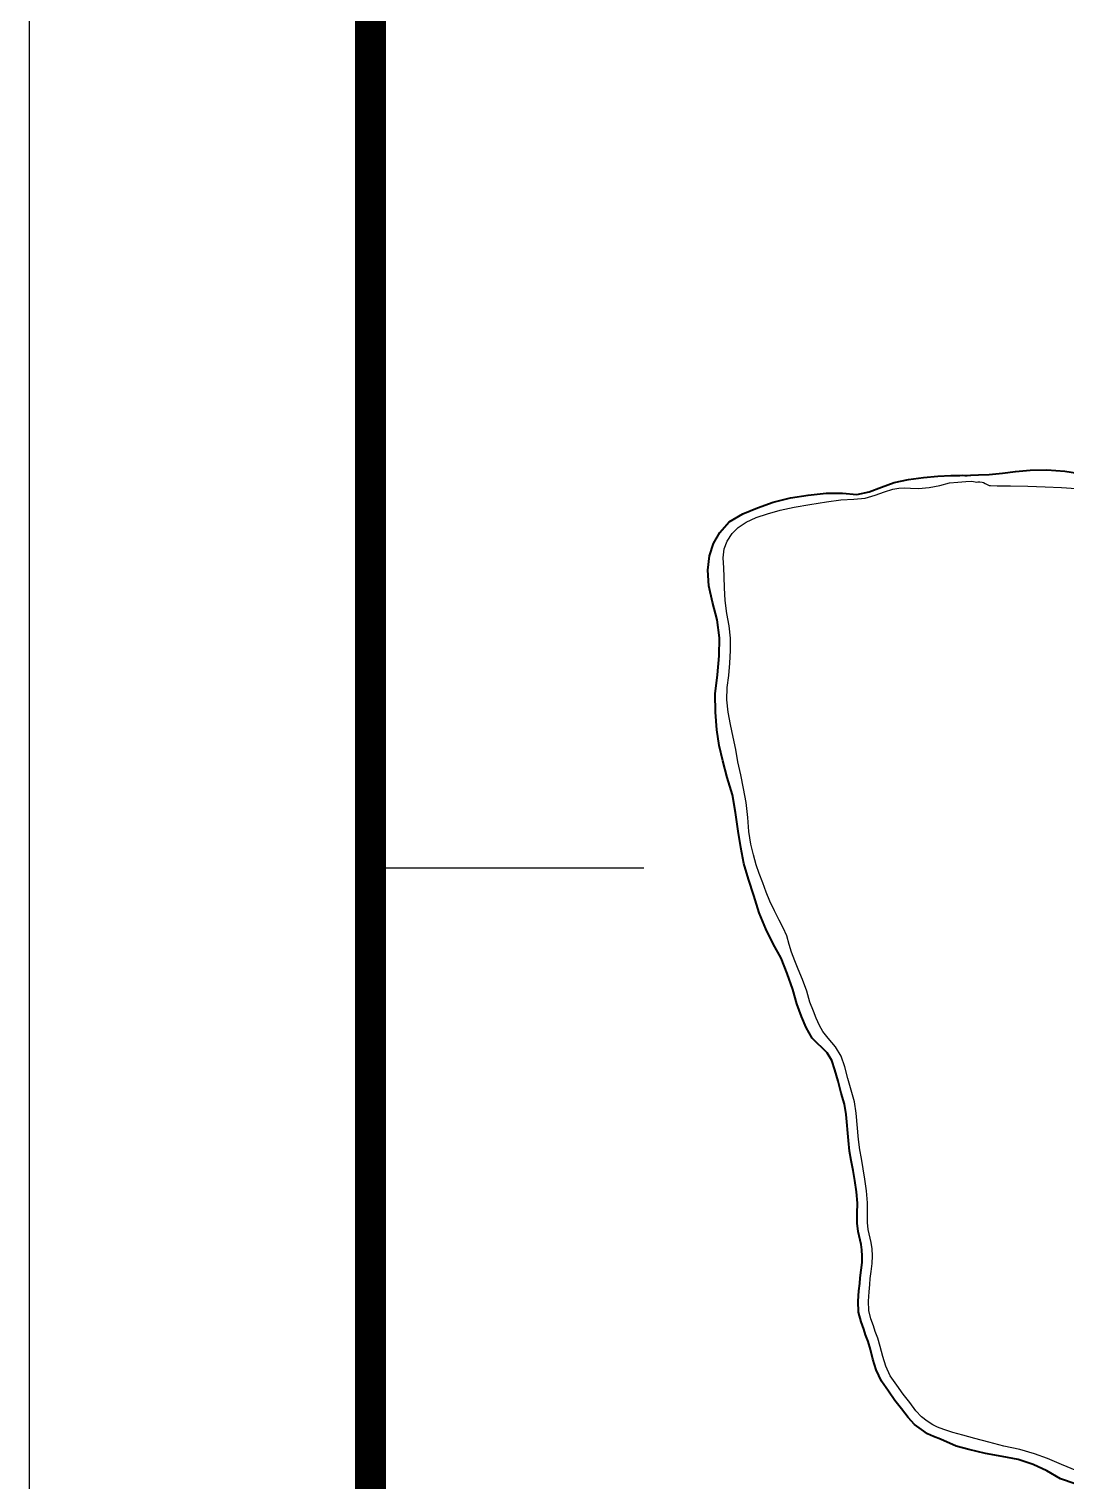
# Model space of a CAD drawing. Header units: inches. Extents: x 752207 to 755177, y 7820271 to 7822371.
# Drawn here: x 752206.7 to 752510.3, y 7821520.4 to 7821945.5 of the extents above; entities that cross this region are included whole.
import ezdxf

# ---------------------------------------------------------------- set-up
doc = ezdxf.new("R2010")
doc.units = ezdxf.units.IN
doc.header["$MEASUREMENT"] = 0
doc.linetypes.add('CONTINUO', pattern=[0])
doc.linetypes.add('LIN0', pattern=[0])
doc.layers.add('0114001078', color=1, linetype='Continuous', lineweight=40)
doc.layers.add('0114001078012', color=5, linetype='Continuous')
doc.layers.add('MARGEM', color=7, linetype='CONTINUO')

msp = doc.modelspace()

# ---------------------------------------------------------------- linework, layer by layer
at = {"color": 8}
msp.add_lwpolyline([(752306.65, 7821700), (752386.67, 7821700)], dxfattribs=at)
at = {"layer": '0114001078'}
msp.add_lwpolyline([(752513.02, 7821519.6), (752508.7, 7821521.1), (752504.68, 7821523.39), (752500.74, 7821525.28), (752496.34, 7821526.72), (752491.63, 7821527.58), (752486.76, 7821528.52), (752481.9, 7821529.64), (752478.15, 7821530.6), (752473.58, 7821532.64), (752471.51, 7821533.42), (752469.81, 7821534.27), (752467.97, 7821535.52), (752465.96, 7821537.01), (752464.07, 7821539.05), (752462.2, 7821541.57), (752460.23, 7821544.01), (752458.31, 7821546.74), (752456.26, 7821549.71), (752454.76, 7821553.02), (752453.8, 7821556.1), (752453.05, 7821558.98), (752452.38, 7821561.26), (752451.6, 7821563.24), (752451.14, 7821564.92), (752450.35, 7821567.05), (752449.6, 7821569.91), (752449.49, 7821573.06), (752449.65, 7821576.09), (752449.93, 7821578.25), (752450.01, 7821579.95), (752450.31, 7821582.15), (752450.6, 7821584.36), (752450.64, 7821586.27), (752450.56, 7821588.13), (752450.36, 7821589.68), (752449.43, 7821593.49), (752449.16, 7821595.94), (752449.15, 7821598.73), (752449.23, 7821601.77), (752448.93, 7821605.07), (752448.45, 7821608.39), (752447.98, 7821611.33), (752447.45, 7821614.3), (752446.95, 7821617.01), (752446.61, 7821620.15), (752445.91, 7821627.72), (752445.42, 7821630.8), (752444.51, 7821634.03), (752443.56, 7821637.45), (752442.67, 7821640.8), (752441.72, 7821643.5), (752440.35, 7821645.77), (752435.95, 7821650.06), (752434.21, 7821653.2), (752432.84, 7821656.42), (752431.5, 7821660.18), (752430.3, 7821664.35), (752428.67, 7821669.01), (752426.87, 7821673.46), (752424.54, 7821677.66), (752422.38, 7821682.06), (752420.52, 7821686.8), (752418.93, 7821691.86), (752417.32, 7821696.68), (752416, 7821701.2), (752415.06, 7821705.88), (752414.32, 7821710.71), (752413.58, 7821716.13), (752412.64, 7821721.36), (752411.12, 7821726.44), (752409.84, 7821731.24), (752408.8, 7821735.79), (752408.08, 7821740.4), (752407.64, 7821745.49), (752407.6, 7821750.89), (752408.25, 7821756.47), (752408.79, 7821761.98), (752408.89, 7821767.27), (752408.17, 7821772.53), (752406.85, 7821777.74), (752405.69, 7821782.56), (752405.43, 7821787.09), (752405.97, 7821791.26), (752407.1, 7821794.95), (752408.93, 7821798.14), (752411.66, 7821801.22), (752415.64, 7821803.61), (752419.99, 7821805.37), (752424.57, 7821807.03), (752429.6, 7821808.32), (752434.8, 7821809.06), (752440.05, 7821809.61), (752444.92, 7821809.64), (752449.11, 7821809.3), (752452.68, 7821810.01), (752456.32, 7821811.43), (752460.05, 7821812.75), (752464.19, 7821813.66), (752468.6, 7821814.21), (752472.78, 7821814.63), (752476.6, 7821814.8), (752479.21, 7821814.79), (752480.12, 7821814.9), (752480.69, 7821814.84), (752481.34, 7821814.77), (752482.41, 7821814.91), (752484.69, 7821814.99), (752487.86, 7821815.07), (752491.69, 7821815.5), (752495.57, 7821816.02), (752499.86, 7821816.42), (752504.7, 7821816.51), (752510.02, 7821816.08), (752515.58, 7821815.21)], dxfattribs=at)
at = {"layer": '0114001078012', "elevation": 625.24}
msp.add_lwpolyline([(752513.47, 7821523.44), (752509, 7821525.28), (752504.92, 7821526.99), (752501.08, 7821528.43), (752496.82, 7821529.61), (752492.14, 7821530.59), (752487.68, 7821531.77), (752483.59, 7821532.87), (752480.09, 7821533.85), (752477.18, 7821534.62), (752474.58, 7821535.47), (752472.72, 7821536.18), (752471.33, 7821536.87), (752469.71, 7821537.97), (752467.97, 7821539.25), (752466.38, 7821540.97), (752464.57, 7821543.41), (752462.63, 7821545.82), (752460.77, 7821548.45), (752458.88, 7821551.19), (752457.57, 7821554.09), (752456.69, 7821556.92), (752455.94, 7821559.78), (752455.22, 7821562.23), (752454.45, 7821564.19), (752454, 7821565.84), (752453.22, 7821567.96), (752452.59, 7821570.35), (752452.49, 7821573.04), (752452.64, 7821575.82), (752452.92, 7821577.99), (752453, 7821579.68), (752453.28, 7821581.75), (752453.6, 7821584.14), (752453.64, 7821586.31), (752453.56, 7821588.38), (752453.31, 7821590.24), (752452.39, 7821594.02), (752452.16, 7821596.11), (752452.15, 7821598.7), (752452.23, 7821601.86), (752451.91, 7821605.42), (752451.42, 7821608.84), (752450.94, 7821611.83), (752450.4, 7821614.83), (752449.92, 7821617.44), (752449.6, 7821620.45), (752448.89, 7821628.09), (752448.35, 7821631.45), (752447.4, 7821634.84), (752446.45, 7821638.23), (752445.54, 7821641.68), (752444.45, 7821644.79), (752442.79, 7821647.52), (752440.69, 7821650.05), (752439.08, 7821652.06), (752438.12, 7821653.84), (752437.17, 7821655.98), (752436.38, 7821657.98), (752435.35, 7821660.59), (752434.4, 7821663.88), (752433.2, 7821667.3), (752431.94, 7821670.28), (752430.9, 7821672.74), (752429.94, 7821675.26), (752429.3, 7821677.48), (752428.56, 7821680), (752427.54, 7821682.39), (752426.36, 7821684.68), (752424.93, 7821687.38), (752423.63, 7821690.2), (752422.56, 7821692.84), (752421.51, 7821695.59), (752420.46, 7821698.33), (752419.61, 7821700.8), (752418.8, 7821703.79), (752418.01, 7821706.93), (752417.44, 7821710.55), (752417.19, 7821714.72), (752416.65, 7821719.09), (752415.91, 7821723.21), (752415.09, 7821727.15), (752414.22, 7821730.96), (752413.59, 7821734.63), (752412.84, 7821738.23), (752412.05, 7821741.88), (752411.43, 7821745.55), (752410.98, 7821749.12), (752411.08, 7821752.73), (752411.55, 7821756.26), (752411.91, 7821759.84), (752412.05, 7821763.56), (752412.08, 7821767.24), (752411.66, 7821770.85), (752410.96, 7821774.44), (752410.49, 7821778.24), (752410.28, 7821781.89), (752410.26, 7821785.11), (752410.12, 7821787.8), (752409.88, 7821790.74), (752410.24, 7821793.32), (752411.11, 7821795.64), (752412.58, 7821797.88), (752414.36, 7821799.64), (752416.69, 7821801.14), (752419.62, 7821802.56), (752422.89, 7821803.63), (752426.6, 7821804.7), (752430.74, 7821805.57), (752435.34, 7821806.32), (752440.16, 7821807.06), (752444.41, 7821807.72), (752448.18, 7821807.93), (752451.47, 7821808.21), (752454.42, 7821809.09), (752457.16, 7821810.02), (752459.63, 7821810.77), (752461.41, 7821811.13), (752463.01, 7821811.19), (752464.83, 7821811.08), (752467.13, 7821811.06), (752470.27, 7821811.27), (752473.36, 7821811.88), (752476.19, 7821812.64), (752478.67, 7821812.91), (752481, 7821813.06), (752482.61, 7821813.12), (752483.22, 7821813.07), (752483.7, 7821812.93), (752484.12, 7821812.91), (752484.49, 7821812.94), (752485.14, 7821812.93), (752485.79, 7821812.91), (752486.15, 7821812.74), (752486.65, 7821812.46), (752487.39, 7821812.05), (752487.86, 7821811.92), (752488.23, 7821811.88), (752490.18, 7821811.8), (752494.09, 7821811.83), (752499.12, 7821811.7), (752504.2, 7821811.54), (752508.99, 7821811.29), (752513.32, 7821811.06)], dxfattribs=at)
at = {"layer": 'MARGEM', "color": 174, "linetype": 'LIN0', "flags": 128}
msp.add_lwpolyline([(755176.65, 7822370.61), (752206.65, 7822370.61), (752206.65, 7820270.61), (755176.65, 7820270.61)], close=True, dxfattribs=at)
at = {"layer": 'MARGEM', "color": 174, "linetype": 'LIN0', "const_width": 9.09, "flags": 128}
msp.add_lwpolyline([(755076.65, 7822270.61), (752306.65, 7822270.61), (752306.65, 7820370.61), (755076.65, 7820370.61)], close=True, dxfattribs=at)

doc.saveas('drawing.dxf')
